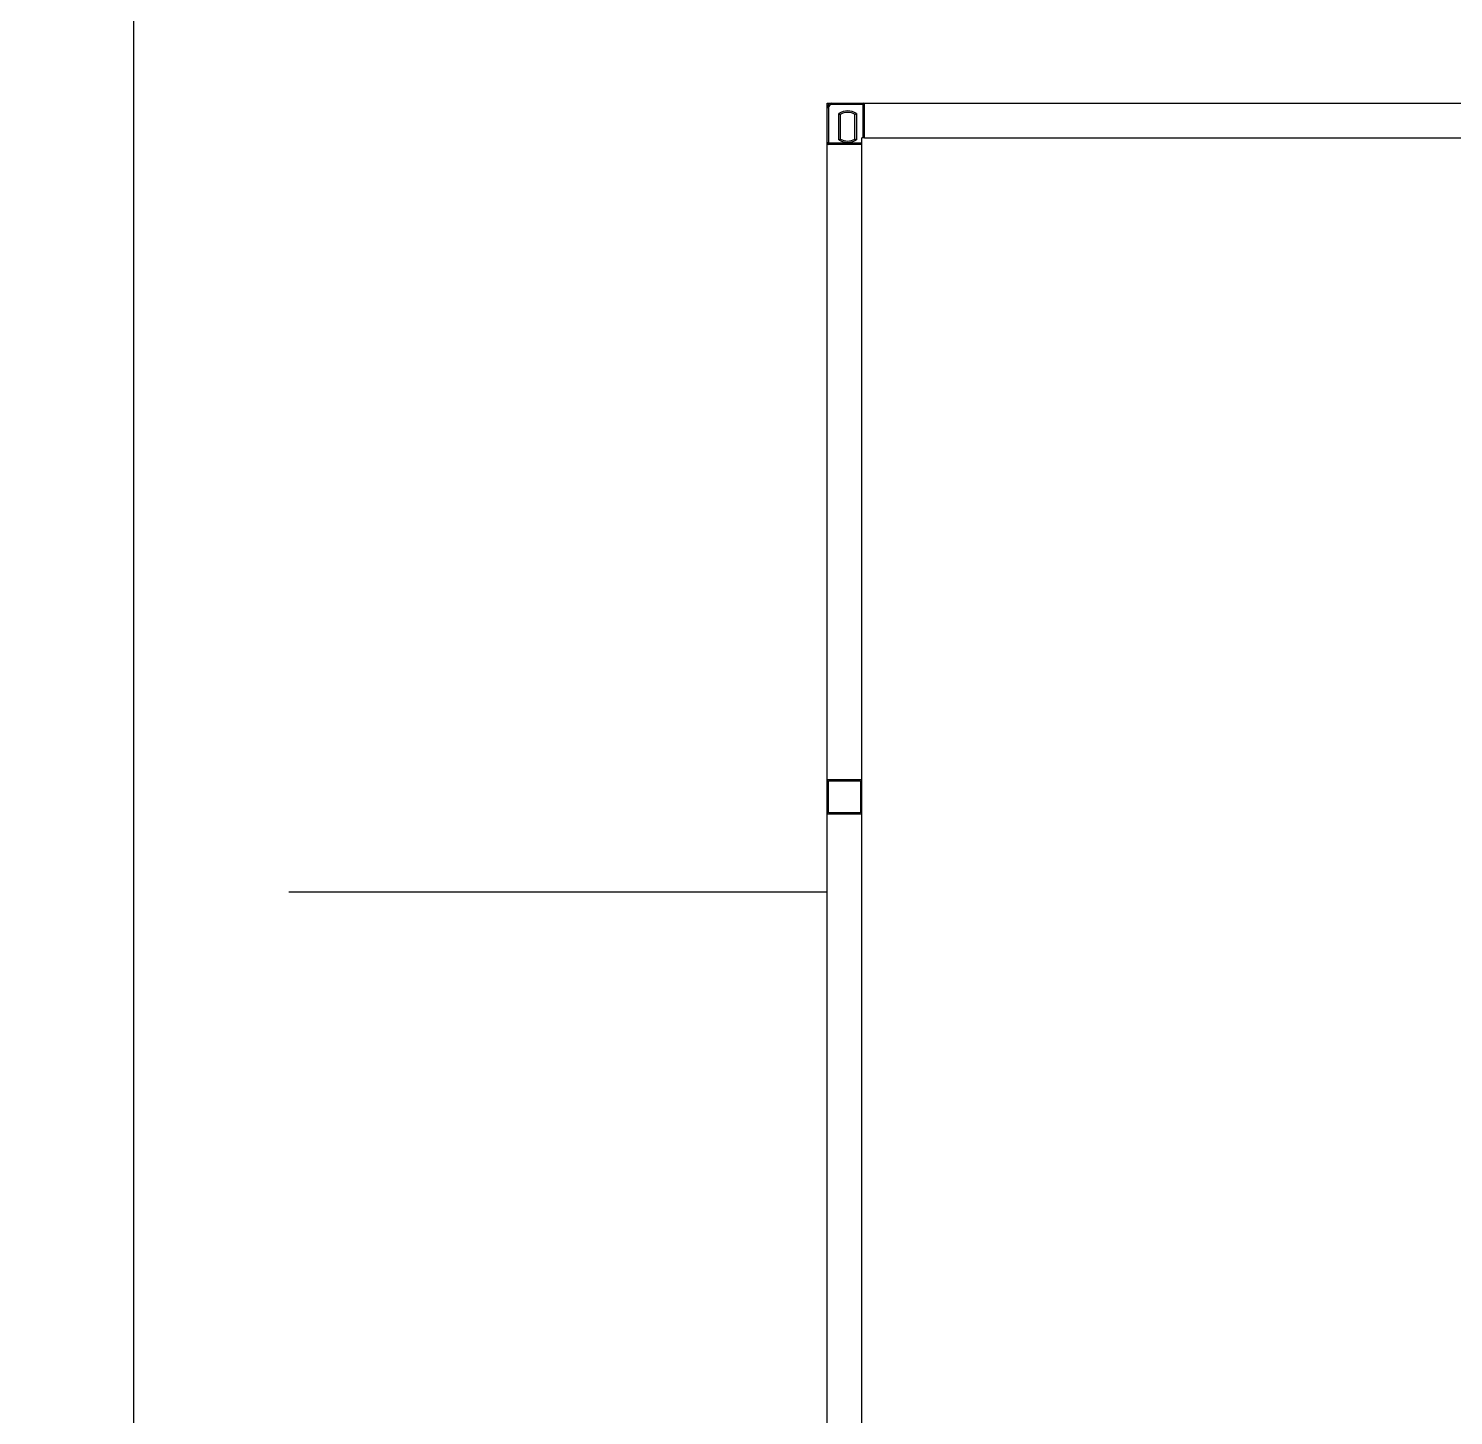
# Model space of a CAD drawing. Header units: millimetres. Extents: x 2448621 to 2484291, y -423869 to -398639.
# Drawn here: x 2481245.5 to 2481430.4, y -401125.6 to -400945.7 of the extents above; entities that cross this region are included whole.
import ezdxf

# ---------------------------------------------------------------- set-up
doc = ezdxf.new("R2010")
doc.units = ezdxf.units.MM
doc.header["$LTSCALE"] = 30
doc.linetypes.add('HID', pattern=[3, 2, -1])
doc.layers.add('SITE BOUNDARY-AP', color=4, linetype='xxx')
doc.styles.get("Standard").update_dxf_attribs({"font": 'romans.shx', "width": 0.75, "bigfont": 'whgtxt.shx'})
doc.linetypes.add('xxx', pattern='A,0.25,-0.022286,["xxx",Standard,S=0.1,R=0,X=0,Y=-0.035957],-0.221744', length=0.49403)

# ---------------------------------------------------------------- blocks, each defined once
blk = doc.blocks.new('KEY PLAN_NEW')
at = {"color": 253, "linetype": 'Continuous'}
for p, q in [((-1463.45, -1192.06), (-1463.45, -1191.94)), ((-1460.74, -1191.94), (-1460.74, -1192.06)), ((-1460.62, -1194.94), (-1460.62, -1191.94)), ((-1463.74, -1192.35), (-1463.86, -1192.35)), ((-1463.74, -1192.06), (-1463.74, -1192.06)), ((-1463.74, -1192.06), (-1463.74, -1192.06)), ((-1463.74, -1192.35), (-1463.74, -1195.38)), ((-1460.74, -1192.06), (-1463.45, -1192.06)), ((-1462.84, -1195.1), (-1462.84, -1192.84)), ((-1462.72, -1192.91), (-1462.72, -1195.04)), ((-1461.45, -1195.04), (-1461.45, -1192.91)), ((-1461.33, -1192.84), (-1461.33, -1195.1)), ((-1460.62, -1192.06), (-1460.74, -1192.06)), ((-1460.74, -1194.94), (-1460.74, -1192.06)), ((-1463.74, -1195.38), (-1463.86, -1195.38)), ((-1460.86, -1195.5), (-1463.86, -1195.5)), ((-1463.74, -1195.5), (-1463.74, -1195.38)), ((-1463.74, -1195.38), (-1460.86, -1195.38))]:
    blk.add_line(p, q, dxfattribs=at)
at = {"color": 253}
for p, q in [((-1460.62, -1194.94), (-1460.86, -1194.94)), ((-1460.86, -1195.5), (-1460.86, -1194.94)), ((-1460.86, -1308.38), (-1460.86, -1195.5)), ((-1460.62, -1194.94), (-1407.1, -1194.94)), ((-1463.86, -1250.44), (-1463.86, -1253.44)), ((-1463.86, -1250.44), (-1460.86, -1250.44)), ((-1463.74, -1253.32), (-1463.74, -1250.56)), ((-1463.74, -1250.56), (-1460.98, -1250.56)), ((-1460.98, -1250.56), (-1460.98, -1253.32)), ((-1460.98, -1250.56), (-1460.98, -1253.32)), ((-1460.86, -1253.44), (-1460.86, -1250.44)), ((-1460.86, -1253.44), (-1463.86, -1253.44)), ((-1460.98, -1253.32), (-1463.74, -1253.32))]:
    blk.add_line(p, q, dxfattribs=at)
blk.add_lwpolyline([(-1463.86, -1191.94), (-1403.86, -1191.94), (-1403.86, -1311.94), (-1463.86, -1311.94)], close=True, dxfattribs=at)
at = {"color": 253, "linetype": 'HID'}
blk.add_lwpolyline([(-1740.23, -1397.85), (-1600.43, -1397.85), (-1600.43, -1260.16), (-1463.86, -1260.16)], dxfattribs=at)
at = {"color": 253, "linetype": 'Continuous'}
for centre, radius, start, end in [((-1463.45, -1192.35), 0.41, 90, 180), ((-1460.74, -1192.06), 0.12, 0, 90), ((-1463.45, -1192.35), 0.29, 90, 180), ((-1462.08, -1193.97), 1.36, 56.2792, 123.7208), ((-1462.08, -1193.97), 1.24, 59.1964, 120.8036), ((-1463.74, -1195.38), 0.12, 180, 270), ((-1462.08, -1193.97), 1.36, 236.2792, 303.7208), ((-1462.08, -1193.97), 1.24, 239.1964, 300.8036)]:
    blk.add_arc(centre, radius, start, end, dxfattribs=at)
for points, knots in [([(-1462.84, -1192.84), (-1462.84, -1192.84, 46), (-1462.84, -1192.84, 46), (-1462.83, -1192.84, 46), (-1462.83, -1192.84, 46), (-1462.83, -1192.84, 46), (-1462.83, -1192.85, 46), (-1462.83, -1192.85, 46), (-1462.82, -1192.85, 46), (-1462.82, -1192.85, 46), (-1462.81, -1192.86, 46), (-1462.81, -1192.86, 46), (-1462.8, -1192.86, 46), (-1462.8, -1192.86, 46), (-1462.8, -1192.86, 46), (-1462.8, -1192.86, 46), (-1462.79, -1192.87, 46), (-1462.79, -1192.87, 46), (-1462.79, -1192.87, 46), (-1462.79, -1192.87, 46), (-1462.78, -1192.87, 46), (-1462.78, -1192.88, 46), (-1462.77, -1192.88, 46), (-1462.77, -1192.88, 46), (-1462.76, -1192.88, 46), (-1462.76, -1192.88, 46), (-1462.76, -1192.88, 46), (-1462.76, -1192.88, 46), (-1462.76, -1192.89, 46), (-1462.76, -1192.89, 46), (-1462.75, -1192.89, 46), (-1462.75, -1192.89, 46), (-1462.74, -1192.89, 46), (-1462.74, -1192.89, 46), (-1462.74, -1192.9, 46), (-1462.74, -1192.9, 46), (-1462.74, -1192.9, 46), (-1462.74, -1192.9, 46), (-1462.73, -1192.9, 46), (-1462.73, -1192.9, 46), (-1462.73, -1192.9, 46), (-1462.73, -1192.9, 46), (-1462.73, -1192.9, 46), (-1462.72, -1192.9, 46), (-1462.72, -1192.91, 46), (-1462.72, -1192.91, 46), (-1462.72, -1192.91, 46), (-1462.72, -1192.91, 46), (-1462.72, -1192.91, 46), (-1462.72, -1192.91, 46), (-1462.72, -1192.91, 46), (-1462.72, -1192.91, 46), (-1462.72, -1192.91, 46), (-1462.72, -1192.91, 46)], [0, 0, 0, 0, 0.00782, 0.00782, 0.015639, 0.031279, 0.031279, 0.062557, 0.062557, 0.125114, 0.125114, 0.187671, 0.187671, 0.21895, 0.21895, 0.234589, 0.234589, 0.250228, 0.250228, 0.312785, 0.312785, 0.375342, 0.375342, 0.437899, 0.437899, 0.453538, 0.453538, 0.469178, 0.469178, 0.500456, 0.500456, 0.563013, 0.563013, 0.62557, 0.62557, 0.641209, 0.641209, 0.656849, 0.656849, 0.688127, 0.688127, 0.750684, 0.750684, 0.813241, 0.813241, 0.828881, 0.828881, 0.84452, 0.84452, 0.875798, 0.875798, 0.938355, 1, 1, 1, 1]), ([(-1461.45, -1192.91), (-1461.45, -1192.91, 46), (-1461.45, -1192.91, 46), (-1461.45, -1192.91, 46), (-1461.44, -1192.91, 46), (-1461.44, -1192.91, 46), (-1461.44, -1192.91, 46), (-1461.44, -1192.91, 46), (-1461.44, -1192.91, 46), (-1461.44, -1192.91, 46), (-1461.44, -1192.9, 46), (-1461.44, -1192.9, 46), (-1461.43, -1192.9, 46), (-1461.43, -1192.9, 46), (-1461.43, -1192.9, 46), (-1461.43, -1192.9, 46), (-1461.43, -1192.9, 46), (-1461.43, -1192.9, 46), (-1461.43, -1192.9, 46), (-1461.43, -1192.9, 46), (-1461.42, -1192.89, 46), (-1461.42, -1192.89, 46), (-1461.41, -1192.89, 46), (-1461.41, -1192.89, 46), (-1461.41, -1192.89, 46), (-1461.41, -1192.89, 46), (-1461.4, -1192.88, 46), (-1461.4, -1192.88, 46), (-1461.4, -1192.88, 46), (-1461.4, -1192.88, 46), (-1461.4, -1192.88, 46), (-1461.39, -1192.88, 46), (-1461.39, -1192.88, 46), (-1461.38, -1192.87, 46), (-1461.38, -1192.87, 46), (-1461.37, -1192.87, 46), (-1461.37, -1192.87, 46), (-1461.37, -1192.87, 46), (-1461.37, -1192.86, 46), (-1461.37, -1192.86, 46), (-1461.36, -1192.86, 46), (-1461.36, -1192.86, 46), (-1461.36, -1192.86, 46), (-1461.35, -1192.86, 46), (-1461.35, -1192.85, 46), (-1461.34, -1192.85, 46), (-1461.34, -1192.85, 46), (-1461.33, -1192.85, 46), (-1461.33, -1192.84, 46), (-1461.33, -1192.84, 46), (-1461.33, -1192.84, 46), (-1461.33, -1192.84, 46), (-1461.33, -1192.84, 46), (-1461.33, -1192.84, 46)], [0, 0, 0, 0, 0.06206, 0.12459, 0.12459, 0.155854, 0.155854, 0.171487, 0.171487, 0.187119, 0.187119, 0.249648, 0.249648, 0.312178, 0.312178, 0.343442, 0.343442, 0.359075, 0.359075, 0.374707, 0.374707, 0.437236, 0.437236, 0.499766, 0.499766, 0.53103, 0.53103, 0.546663, 0.546663, 0.562295, 0.562295, 0.624824, 0.624824, 0.687353, 0.687353, 0.749883, 0.749883, 0.765515, 0.765515, 0.781147, 0.781147, 0.812412, 0.812412, 0.874941, 0.874941, 0.937471, 0.937471, 0.968735, 0.968735, 0.984368, 0.992184, 0.992184, 1, 1, 1, 1]), ([(-1462.84, -1195.1), (-1462.84, -1195.1, 46), (-1462.84, -1195.1, 46), (-1462.83, -1195.1, 46), (-1462.83, -1195.1, 46), (-1462.83, -1195.1, 46), (-1462.83, -1195.1, 46), (-1462.83, -1195.1, 46), (-1462.82, -1195.1, 46), (-1462.82, -1195.09, 46), (-1462.81, -1195.09, 46), (-1462.81, -1195.09, 46), (-1462.8, -1195.09, 46), (-1462.8, -1195.09, 46), (-1462.8, -1195.08, 46), (-1462.8, -1195.08, 46), (-1462.79, -1195.08, 46), (-1462.79, -1195.08, 46), (-1462.79, -1195.08, 46), (-1462.79, -1195.08, 46), (-1462.78, -1195.07, 46), (-1462.78, -1195.07, 46), (-1462.77, -1195.07, 46), (-1462.77, -1195.07, 46), (-1462.76, -1195.06, 46), (-1462.76, -1195.06, 46), (-1462.76, -1195.06, 46), (-1462.76, -1195.06, 46), (-1462.76, -1195.06, 46), (-1462.76, -1195.06, 46), (-1462.75, -1195.06, 46), (-1462.75, -1195.06, 46), (-1462.74, -1195.05, 46), (-1462.74, -1195.05, 46), (-1462.74, -1195.05, 46), (-1462.74, -1195.05, 46), (-1462.74, -1195.05, 46), (-1462.74, -1195.05, 46), (-1462.73, -1195.05, 46), (-1462.73, -1195.05, 46), (-1462.73, -1195.05, 46), (-1462.73, -1195.05, 46), (-1462.73, -1195.04, 46), (-1462.72, -1195.04, 46), (-1462.72, -1195.04, 46), (-1462.72, -1195.04, 46), (-1462.72, -1195.04, 46), (-1462.72, -1195.04, 46), (-1462.72, -1195.04, 46), (-1462.72, -1195.04, 46), (-1462.72, -1195.04, 46), (-1462.72, -1195.04, 46), (-1462.72, -1195.04, 46), (-1462.72, -1195.04, 46)], [0, 0, 0, 0, 0.00782, 0.00782, 0.015639, 0.031279, 0.031279, 0.062557, 0.062557, 0.125114, 0.125114, 0.187671, 0.187671, 0.21895, 0.21895, 0.234589, 0.234589, 0.250228, 0.250228, 0.312785, 0.312785, 0.375342, 0.375342, 0.437899, 0.437899, 0.453538, 0.453538, 0.469178, 0.469178, 0.500456, 0.500456, 0.563013, 0.563013, 0.62557, 0.62557, 0.641209, 0.641209, 0.656849, 0.656849, 0.688127, 0.688127, 0.750684, 0.750684, 0.813241, 0.813241, 0.828881, 0.828881, 0.84452, 0.84452, 0.875798, 0.875798, 0.938355, 1, 1, 1, 1]), ([(-1461.45, -1195.04), (-1461.45, -1195.04, 46), (-1461.45, -1195.04, 46), (-1461.45, -1195.04, 46), (-1461.44, -1195.04, 46), (-1461.44, -1195.04, 46), (-1461.44, -1195.04, 46), (-1461.44, -1195.04, 46), (-1461.44, -1195.04, 46), (-1461.44, -1195.04, 46), (-1461.44, -1195.04, 46), (-1461.44, -1195.04, 46), (-1461.43, -1195.05, 46), (-1461.43, -1195.05, 46), (-1461.43, -1195.05, 46), (-1461.43, -1195.05, 46), (-1461.43, -1195.05, 46), (-1461.43, -1195.05, 46), (-1461.43, -1195.05, 46), (-1461.43, -1195.05, 46), (-1461.42, -1195.05, 46), (-1461.42, -1195.05, 46), (-1461.41, -1195.06, 46), (-1461.41, -1195.06, 46), (-1461.41, -1195.06, 46), (-1461.41, -1195.06, 46), (-1461.4, -1195.06, 46), (-1461.4, -1195.06, 46), (-1461.4, -1195.06, 46), (-1461.4, -1195.06, 46), (-1461.4, -1195.07, 46), (-1461.39, -1195.07, 46), (-1461.39, -1195.07, 46), (-1461.38, -1195.07, 46), (-1461.38, -1195.08, 46), (-1461.37, -1195.08, 46), (-1461.37, -1195.08, 46), (-1461.37, -1195.08, 46), (-1461.37, -1195.08, 46), (-1461.37, -1195.08, 46), (-1461.36, -1195.09, 46), (-1461.36, -1195.09, 46), (-1461.36, -1195.09, 46), (-1461.35, -1195.09, 46), (-1461.35, -1195.09, 46), (-1461.34, -1195.1, 46), (-1461.34, -1195.1, 46), (-1461.33, -1195.1, 46), (-1461.33, -1195.1, 46), (-1461.33, -1195.1, 46), (-1461.33, -1195.1, 46), (-1461.33, -1195.1, 46), (-1461.33, -1195.1, 46), (-1461.33, -1195.1, 46)], [0, 0, 0, 0, 0.06206, 0.12459, 0.12459, 0.155854, 0.155854, 0.171487, 0.171487, 0.187119, 0.187119, 0.249648, 0.249648, 0.312178, 0.312178, 0.343442, 0.343442, 0.359075, 0.359075, 0.374707, 0.374707, 0.437236, 0.437236, 0.499766, 0.499766, 0.53103, 0.53103, 0.546663, 0.546663, 0.562295, 0.562295, 0.624824, 0.624824, 0.687353, 0.687353, 0.749883, 0.749883, 0.765515, 0.765515, 0.781147, 0.781147, 0.812412, 0.812412, 0.874941, 0.874941, 0.937471, 0.937471, 0.968735, 0.968735, 0.984368, 0.992184, 0.992184, 1, 1, 1, 1])]:
    blk.add_open_spline(points, degree=3, knots=knots, dxfattribs=at)
at = {"layer": 'SITE BOUNDARY-AP', "color": 253, "linetype": 'Continuous', "ltscale": 10000, "flags": 128}
blk.add_lwpolyline([(-1523.86, -492.1), (-1523.86, -1363.13)], dxfattribs=at)

msp = doc.modelspace()

# ---------------------------------------------------------------- block references
at = {"xscale": 1.5, "yscale": 1.5, "zscale": 1.5}
msp.add_blockref('KEY PLAN_NEW', (2483544.88, -399167.45), dxfattribs=at)

doc.saveas('drawing.dxf')
